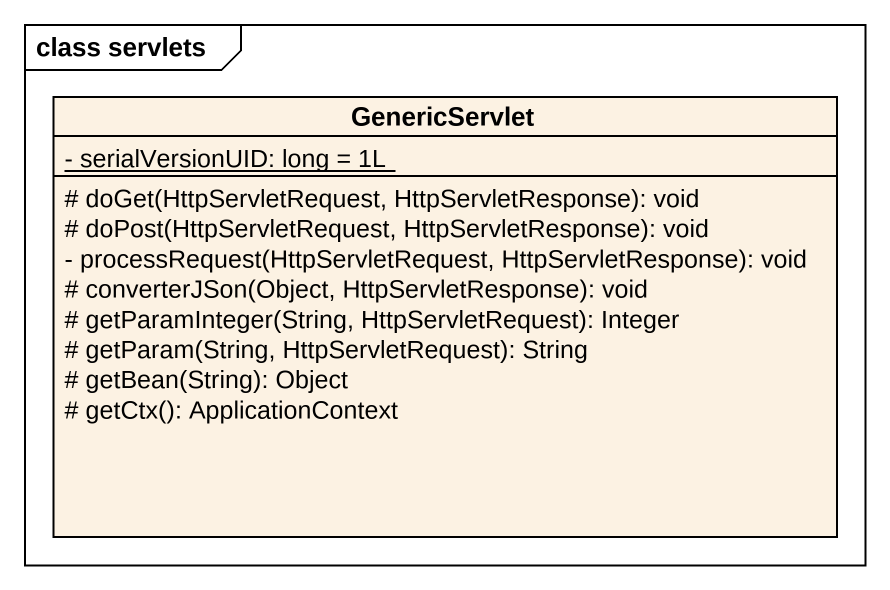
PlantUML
@startuml
mainframe class servlets
hide circle
hide empty members
skinparam classAttributeIconSize 0
class GenericServlet {
  {static} - serialVersionUID: long = 1L
  # doGet(HttpServletRequest, HttpServletResponse): void
  # doPost(HttpServletRequest, HttpServletResponse): void
  - processRequest(HttpServletRequest, HttpServletResponse): void
  # converterJSon(Object, HttpServletResponse): void
  # getParamInteger(String, HttpServletRequest): Integer
  # getParam(String, HttpServletRequest): String
  # getBean(String): Object
  # getCtx(): ApplicationContext
}
@enduml
